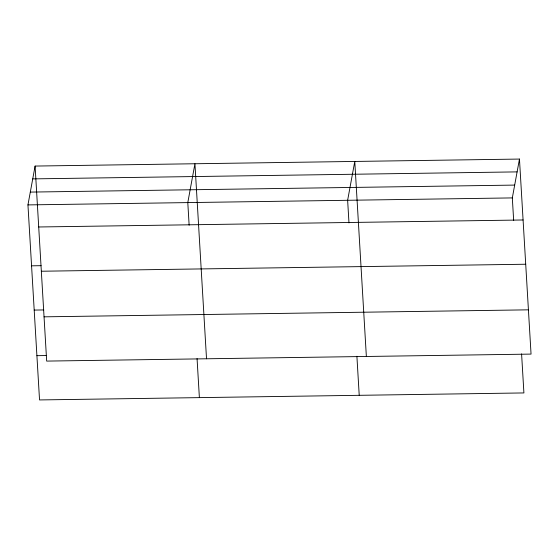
<?xml version="1.0" encoding="UTF-8"?>
<svg xmlns="http://www.w3.org/2000/svg" width="559" height="559" viewBox="0 0 559 559"><rect width="100%" height="100%" fill="white"/><g stroke="black" fill="none" stroke-linecap="round" stroke-linejoin="round"><path stroke-width="0.84" d="M521.589 353.882L523.909 392.935L39.535 399.937L27.95 204.908L35.091 166.065L519.465 159.063L531.05 354.092L46.676 361.093L35.091 166.065M513.665 220.532L512.323 197.907L519.465 159.063M32.736 178.887L517.11 171.886M30.305 192.093L514.678 185.092M27.95 204.908L512.323 197.907M38.711 226.982L523.084 219.98M31.57 265.825L41.121 265.686M41.338 271.234L525.712 264.232M34.197 310.077L43.756 309.945M44.049 316.834L528.423 309.833M36.908 355.678L46.46 355.538M366.362 356.467L354.776 161.446L347.635 200.29L348.977 222.915M356.901 356.265L359.22 395.311M206.523 358.78L194.937 163.759L187.796 202.603L189.138 225.228M197.061 358.571L199.381 397.624"/></g></svg>
